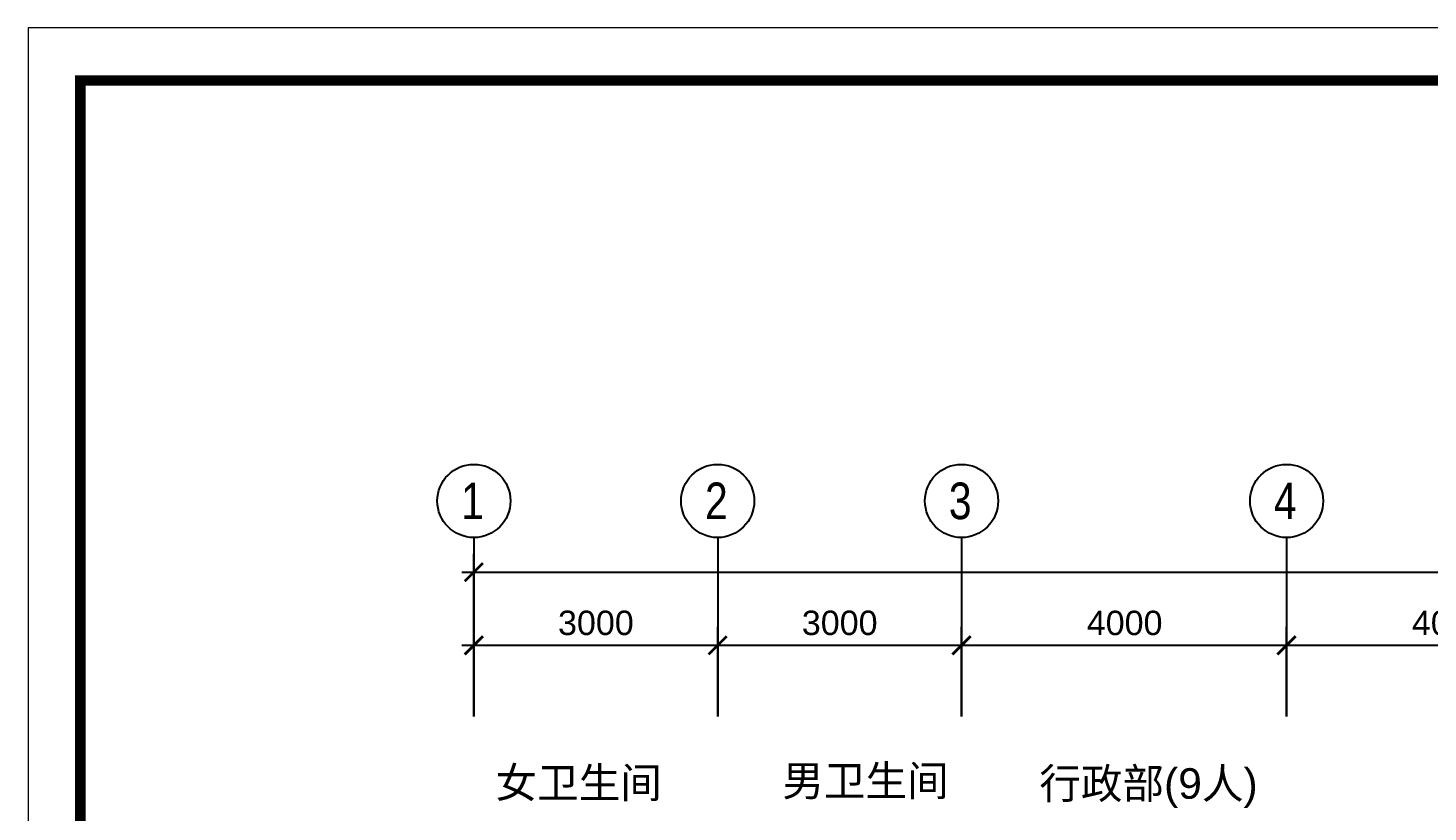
# Model space of a CAD drawing. Header units: millimetres. Extents: x 526420 to 928802, y 401925 to 509768.
# Drawn here: x 804535 to 821761, y 431854 to 441495 of the extents above; entities that cross this region are included whole.
import ezdxf
from ezdxf.enums import TextEntityAlignment as Align

# ---------------------------------------------------------------- set-up
doc = ezdxf.new("R2010")
doc.units = ezdxf.units.MM
doc.header["$LTSCALE"] = 3000
doc.header["$MEASUREMENT"] = 0
doc.linetypes.add('CENTER', pattern=[2, 1.25, -0.25, 0.25, -0.25])
doc.layers.get('0').update_dxf_attribs({"linetype": 'CONTINUOUS'})
doc.layers.add('A', color=7, linetype='CONTINUOUS')
doc.layers.add('P-TEXT', color=7, linetype='CONTINUOUS')
doc.styles.add('Arial', font='ARIAL.TTF')

msp = doc.modelspace()

# ---------------------------------------------------------------- linework, layer by layer
at = {"color": 0, "linetype": 'CENTER'}
for p, q in [((810021, 435229), (810021, 433029)), ((813021, 435229), (813021, 433029)), ((816021, 435229), (816021, 433029)), ((820021, 435229), (820021, 433029))]:
    msp.add_line(p, q, dxfattribs=at)
at = {"color": 0, "ltscale": 0.7}
for p, q in [((810021, 433029), (810021, 435029)), ((809871, 434804), (854171, 434804)), ((810021, 433029), (810021, 434129)), ((813021, 433029), (813021, 434129)), ((813021, 433029), (813021, 434129)), ((816021, 433029), (816021, 434129)), ((816021, 433029), (816021, 434129)), ((820021, 433029), (820021, 434129)), ((820021, 433029), (820021, 434129)), ((809871, 433904), (813171, 433904)), ((812871, 433904), (816171, 433904)), ((815871, 433904), (820171, 433904)), ((819871, 433904), (824171, 433904))]:
    msp.add_line(p, q, dxfattribs=at)
at = {"color": 0, "linetype": 'ByBlock', "const_width": 33.8}
for points in [[(810133, 434916), (809908, 434691)], [(810133, 434016), (809908, 433791)], [(812908, 433791), (813133, 434016)], [(813133, 434016), (812908, 433791)], [(815908, 433791), (816133, 434016)], [(816133, 434016), (815908, 433791)], [(819908, 433791), (820133, 434016)], [(820133, 434016), (819908, 433791)]]:
    msp.add_lwpolyline(points, dxfattribs=at)
at = {"color": 0, "ltscale": 5}
for centre in [(810021, 435679), (813021, 435679), (816021, 435679), (820021, 435679)]:
    msp.add_circle(centre, 450, dxfattribs=at)
at = {"layer": 'A', "linetype": 'ByBlock', "lineweight": 0}
for points in [[(859958, 441495), (804535, 441495), (804535, 401925), (859958, 401925)], [(805179, 402570), (859313, 402570), (859313, 440850), (805179, 440850)]]:
    msp.add_lwpolyline(points, close=True, dxfattribs=at)
at = {"layer": 'A', "linetype": 'ByBlock', "lineweight": 0, "const_width": 129}
msp.add_lwpolyline([(805179, 402570), (859313, 402570), (859313, 440850), (805179, 440850)], close=True, dxfattribs=at)

# ---------------------------------------------------------------- texts
at = {"color": 0, "style": 'Arial', "width": 0.8}
for s, p in [('1', (809865, 435455)), ('2', (812865, 435455)), ('3', (815865, 435455)), ('4', (819865, 435455))]:
    msp.add_text(s, height=450, dxfattribs=at).set_placement(p)
at = {"color": 0, "style": 'Arial'}
for s, p in [('3000', (811056, 434030)), ('3000', (814056, 434030)), ('4000', (817562, 434029)), ('4000', (821562, 434029))]:
    msp.add_text(s, height=300, dxfattribs=at).set_placement(p)
at = {"layer": 'P-TEXT', "color": 0, "style": 'Arial'}
for s, p in [('女卫生间', (812334, 432026, 0)), ('男卫生间', (815863, 432050, 0)), ('行政部(9人)', (819665, 432017, 0))]:
    msp.add_text(s, height=375, dxfattribs=at).set_placement(p, align=Align.RIGHT)

doc.saveas('drawing.dxf')
